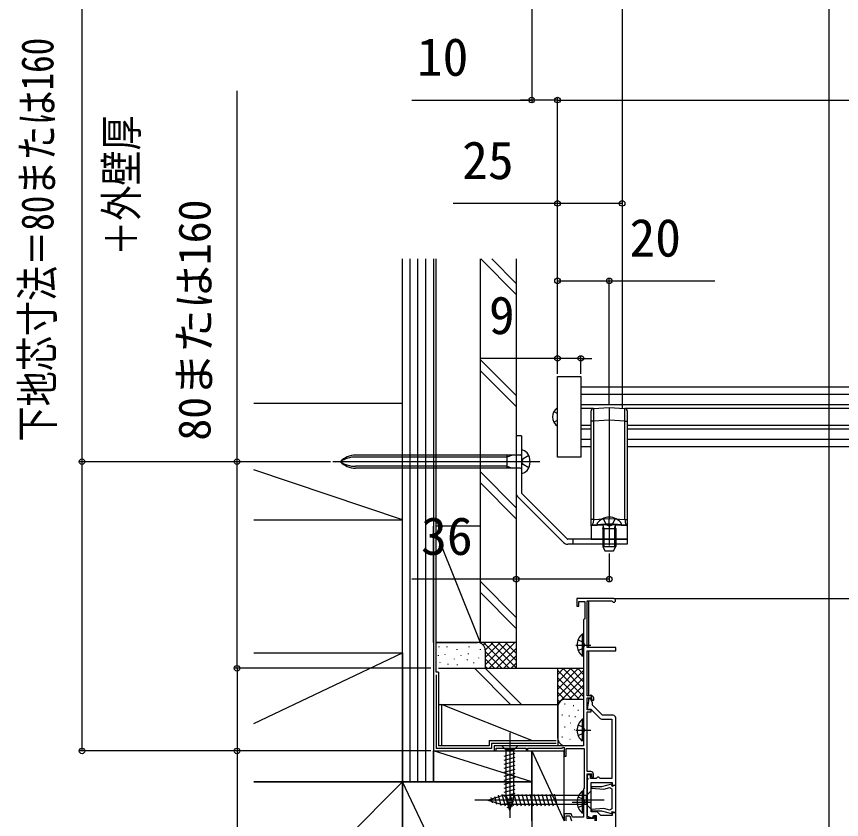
# Model space of a CAD drawing. Units: millimetres, scale not verified. Extents: x -875 to 875, y -1318 to 1308.
# Drawn here: x 27.2 to 346.4, y -1086 to -775.1 of the extents above; entities that cross this region are included whole.
import ezdxf
from ezdxf.enums import TextEntityAlignment as Align

# ---------------------------------------------------------------- set-up
doc = ezdxf.new("R2010")
doc.units = ezdxf.units.MM
doc.header["$LTSCALE"] = 8
for name, color, linetype in [('0-4_YKK_11E', 7, 'Continuous'), ('0-5_YKK_12', 2, 'Continuous'), ('0-6_YKK_13', 4, 'Continuous'), ('0-8_YKK_D', 6, 'Continuous'), ('0-A_YSS_K', 3, 'Continuous')]:
    doc.layers.add(name, color=color, linetype=linetype)
doc.styles.add('ＭＳ ゴシック', font='')
doc.styles.get('ＭＳ ゴシック').set_extended_font_data('MS Gothic')

msp = doc.modelspace()

# ---------------------------------------------------------------- linework, layer by layer
at = {"layer": '0-4_YKK_11E'}
msp.add_line((259.001, -1072.702), (259.001, -1046.702), dxfattribs=at)
for points in [[(258.3, -1000.499), (244, -1000.499), (244, -1003.499), (244.8, -1003.499), (244.8, -1001.599), (247, -1001.599), (247, -1008.299), (246.8, -1008.499), (246.6, -1008.699)], [(249.5, -1038.099), (248, -1038.099), (248, -1020.799), (259, -1020.799), (259, -1019.499), (248, -1019.499), (248, -1001.399), (257.434, -1001.399), (257.694, -1001.549)], [(246.6, -1008.699), (246.6, -1057.499), (212, -1057.499), (212, -1059.499), (212.7, -1059.499), (212.7, -1058.399), (224.3, -1058.399), (224.3, -1059.499), (225, -1059.499), (225, -1058.399), (238.1, -1058.399), (238.7, -1058.052), (239, -1058.226), (239, -1061.499), (239.8, -1061.499), (239.8, -1058.599), (246.8, -1058.599), (246.8, -1073.999), (246.6, -1074.199), (246.6, -1085.099), (242.242, -1085.099), (241.769, -1083.799), (239, -1083.799), (239, -1086.499)], [(258.001, -1045.702), (253.901, -1045.702), (250.001, -1041.802), (250.001, -1040.688), (249.201, -1039.302), (248.501, -1039.302), (248.501, -1040.14), (247.944, -1043.302), (249.38, -1043.302), (252.987, -1046.909)], [(249.4, -1067.499), (248, -1067.499), (248, -1044.399), (249.5, -1044.399), (249.5, -1043.599), (248, -1043.599), (248, -1038.899), (249.7, -1038.899), (249.7, -1039.499), (250.2, -1039.999), (250.5, -1039.699), (250.5, -1039.099)], [(253.694, -1047.202), (257.501, -1047.202), (257.501, -1070.202), (253.001, -1070.202), (252.501, -1069.702), (252.001, -1069.702), (251.501, -1070.202), (249.201, -1070.202), (249.201, -1068.702), (248.001, -1068.702), (248.001, -1069.902), (248.331, -1070.232), (248.001, -1070.702), (248.001, -1084.761), (250.037, -1085.502), (250.401, -1084.502), (251.401, -1084.502), (251.401, -1086.502)], [(251.1, -1086.499), (251.1, -1084.699), (250.4, -1084.699), (250.4, -1085.599), (248, -1085.599), (248, -1068.299), (249.6, -1068.299), (249.6, -1069.699)], [(249.6, -1069.699), (250.4, -1069.699), (250.4, -1068.499)], [(259.001, -1101.502), (259.001, -1083.402), (257.601, -1083.402), (257.601, -1084.502), (253.201, -1084.502), (251.801, -1083.102), (249.501, -1083.102), (249.501, -1071.702), (257.601, -1071.702), (257.601, -1072.702), (259.001, -1072.702)], [(239.8, -1086.499), (239.8, -1084.599), (241.208, -1084.599), (241.9, -1086.499)]]:
    msp.add_lwpolyline(points, dxfattribs=at)
msp.add_lwpolyline([(259, -1083.198), (259, -1072.898), (258.3, -1072.898), (257.765, -1073.207), (257.516, -1073.017), (257.622, -1072.598), (257.346, -1072.325), (253.529, -1073.348), (249.712, -1073.348), (249.687, -1073.922), (254.464, -1074.34), (256.782, -1073.718), (257.5, -1074.133), (257.5, -1081.963), (256.782, -1082.377), (254.464, -1081.756), (249.687, -1082.174), (249.712, -1082.748), (253.529, -1082.748), (257.346, -1083.771), (257.622, -1083.497), (257.516, -1083.078), (257.765, -1082.889), (258.3, -1083.198)], close=True, dxfattribs=at)
for centre, radius, start, end in [((258.3, -1001.199), 0.7, 210, 89.99999), ((249.5, -1039.099), 1, 0.00001, 89.99999), ((253.694, -1046.202), 1, 225.00003, 270.00002), ((258.001, -1046.702), 1, 0.00001, 89.99999), ((249.4, -1068.499), 1, 0.00001, 89.99999)]:
    msp.add_arc(centre, radius, start, end, dxfattribs=at)
at = {"layer": '0-5_YKK_12'}
for p, q in [((341.5, -402.1), (341.5, -1143)), ((727.5, -918.643), (245.5, -918.643)), ((727.5, -921.543), (245.5, -921.543)), ((727.5, -925.474), (245.5, -925.474)), ((250.122, -926.943), (245.5, -926.943)), ((657.622, -926.943), (262.878, -926.943)), ((245.5, -933.343), (249.5, -933.343)), ((245.5, -934.812), (249.5, -934.812)), ((263.5, -933.343), (656.999, -933.343)), ((263.5, -934.812), (656.999, -934.812)), ((245.5, -938.743), (249.5, -938.743)), ((245.5, -941.643), (249.5, -941.643)), ((263.5, -938.743), (656.999, -938.743)), ((263.5, -941.643), (656.999, -941.643)), ((229.623, -947.5), (149.591, -947.5)), ((248.499, -1001.398), (248.499, -1019.498)), ((258.299, -1000.498), (609.699, -1000.499)), ((248.499, -1020.798), (248.499, -1038.099)), ((248.499, -1084.938), (248.499, -1085.599))]:
    msp.add_line(p, q, dxfattribs=at)
at = {"layer": '0-6_YKK_13'}
for p, q in [((261.5, -456.8), (261.5, -926.805)), ((235.034, -928.093), (236.5, -928.824)), ((249.5, -931.861), (249.5, -927.869)), ((250.439, -926.871), (256.5, -926.5)), ((256.5, -926.5), (256.5, -931.491)), ((256.5, -926.5), (262.561, -926.871)), ((263.5, -927.869), (263.5, -931.861)), ((235.034, -932.193), (236.5, -931.462)), ((250.439, -931.861), (249.5, -931.861)), ((249.5, -969.874), (249.5, -931.861)), ((256.5, -931.491), (250.439, -931.861)), ((250.439, -931.861), (250.439, -969.874)), ((256.5, -931.491), (256.5, -969.504)), ((262.561, -931.861), (256.5, -931.491)), ((262.561, -969.874), (262.561, -931.861)), ((220.5, -937.5), (220.5, -959.547)), ((222.5, -937.5), (220.5, -937.5)), ((222.5, -937.5), (222.5, -959.464)), ((222.5, -943), (222.5, -952)), ((222.2, -944.95), (158.356, -944.95)), ((216.9, -945.7), (158.356, -945.7)), ((216.9, -944.95), (216.9, -950.05)), ((219.1, -944.95), (216.9, -945.7)), ((225, -947.5), (218, -947.5)), ((216.9, -949.3), (158.356, -949.3)), ((222.2, -950.05), (158.356, -950.05)), ((216.9, -949.3), (219.1, -950.05)), ((222.646, -959.818), (240.182, -977.354)), ((221.174, -961.174), (238.826, -978.826)), ((250.439, -969.874), (256.5, -969.504)), ((254.15, -969.49), (255.355, -971.907)), ((256.5, -969.504), (262.561, -969.874)), ((256.5, -971.5), (256.5, -969.504)), ((258.85, -969.49), (257.645, -971.907)), ((256.5, -972.001), (249.5, -972.398)), ((249.5, -972.398), (249.5, -977.5)), ((249.969, -971.899), (256.5, -971.5)), ((251.75, -971.402), (251.75, -971.502)), ((260.75, -972.002), (252.25, -972.002)), ((254, -973.402), (254.216, -972.807)), ((254, -973.402), (254, -979.5)), ((254, -973.402), (259, -973.402)), ((254.433, -973.402), (254.24, -972.479)), ((254.433, -973.402), (254.433, -979.5)), ((256.5, -972.516), (255.355, -971.907)), ((256.5, -971.5), (263.031, -971.899)), ((256.5, -972.516), (257.645, -971.907)), ((263.5, -972.398), (256.5, -972.001)), ((256.5, -972.001), (256.5, -977.5)), ((258.567, -973.402), (258.76, -972.479)), ((258.567, -973.402), (258.567, -979.5)), ((259, -973.402), (258.784, -972.807)), ((259, -973.402), (259, -979.5)), ((261.25, -971.402), (261.25, -971.502)), ((263.5, -972.398), (263.5, -977.5)), ((256.5, -975), (256.5, -980)), ((263.5, -977.5), (240.536, -977.5)), ((242.5, -979.5), (242.5, -977.5)), ((249.5, -977.5), (256.5, -977.5)), ((254, -979.5), (254, -980.302)), ((254.433, -979.5), (254.433, -980.302)), ((256.5, -977.5), (263.5, -977.5)), ((258.567, -979.5), (258.567, -980.302)), ((259, -979.5), (259, -980.302)), ((254, -980.302), (254.8, -982.002)), ((254, -980.302), (259, -980.302)), ((254.8, -982.002), (258.2, -982.002)), ((258.2, -982.002), (259, -980.302)), ((246.09, -1014.248), (246.09, -1022.748)), ((246.599, -1014.248), (246.09, -1014.248)), ((246.599, -1014.248), (246.599, -1022.748)), ((189.5, -1017.5), (205.5, -1017.5)), ((206.5, -1017.5), (206.5, -1017.672)), ((208.701, -1017.5), (207.719, -1018.482)), ((217.814, -1027.5), (207.814, -1017.5)), ((211.529, -1017.5), (208.5, -1020.529)), ((217.186, -1017.5), (208.5, -1026.186)), ((214.358, -1017.5), (208.5, -1023.358)), ((220.015, -1017.5), (210.015, -1027.5)), ((220.5, -1027.358), (210.642, -1017.5)), ((220.5, -1024.529), (213.471, -1017.5)), ((220.5, -1021.701), (216.299, -1017.5)), ((220.5, -1017.5), (220.5, -1027.5)), ((246.599, -1016.498), (246.599, -1020.498)), ((188.5, -1020.5), (188.5, -1027.7)), ((190.649, -1019.304), (190.649, -1019.104)), ((193.818, -1019.304), (193.818, -1019.104)), ((197.659, -1020.305), (197.659, -1020.105)), ((202.333, -1019.304), (202.333, -1019.104)), ((206.672, -1020.305), (206.672, -1020.105)), ((208.5, -1020.5), (208.5, -1027.5)), ((214.985, -1027.5), (208.5, -1021.015)), ((220.5, -1019.843), (212.843, -1027.5)), ((243.641, -1018.498), (249.319, -1018.498)), ((190.479, -1022.642), (190.479, -1022.442)), ((192.986, -1022.308), (192.986, -1022.108)), ((196.658, -1023.977), (196.658, -1023.777)), ((199.206, -1022.577), (199.206, -1022.377)), ((201.665, -1024.311), (201.665, -1024.111)), ((201.999, -1021.974), (201.999, -1021.774)), ((206.005, -1023.643), (206.005, -1023.443)), ((212.157, -1027.5), (208.5, -1023.843)), ((220.5, -1022.672), (215.672, -1027.5)), ((246.599, -1022.748), (246.09, -1022.748)), ((191.147, -1025.312), (191.147, -1025.112)), ((194.151, -1025.98), (194.151, -1025.78)), ((197.745, -1026.284), (197.745, -1026.084)), ((204.174, -1025.499), (204.174, -1025.299)), ((209.328, -1027.5), (208.5, -1026.672)), ((220.5, -1025.5), (218.5, -1027.5)), ((244.629, -1027.5), (236.6, -1035.529)), ((236.6, -1027.5), (246.6, -1027.5)), ((241.801, -1027.5), (236.6, -1032.701)), ((238.973, -1027.5), (236.6, -1029.873)), ((246.6, -1035.529), (238.571, -1027.5)), ((246.6, -1032.701), (241.399, -1027.5)), ((246.6, -1029.873), (244.227, -1027.5)), ((246.6, -1028.358), (236.6, -1038.358)), ((246.6, -1038.358), (236.6, -1028.358)), ((236.6, -1042.5), (236.6, -1029.5)), ((244.914, -1039.5), (236.6, -1031.186)), ((246.6, -1031.186), (236.6, -1041.186)), ((242.085, -1039.5), (236.6, -1034.015)), ((246.6, -1034.015), (241.115, -1039.5)), ((239.275, -1039.518), (236.6, -1036.843)), ((246.6, -1036.843), (243.925, -1039.518)), ((237.395, -1040.466), (236.6, -1039.672)), ((239.6, -1039.5), (246.6, -1039.5)), ((249.499, -1038.099), (249.499, -1037.599)), ((249.499, -1038.099), (249.499, -1039.815)), ((236.6, -1054.5), (236.6, -1042.5)), ((239.405, -1041.328), (239.205, -1041.328)), ((242.743, -1041.995), (242.543, -1041.995)), ((244.599, -1043.826), (244.399, -1043.826)), ((238.404, -1045.667), (238.204, -1045.667)), ((241.074, -1046.001), (240.874, -1046.001)), ((243.411, -1046.335), (243.211, -1046.335)), ((241.677, -1048.794), (241.477, -1048.794)), ((246.09, -1047.248), (246.09, -1055.748)), ((246.599, -1047.248), (246.09, -1047.248)), ((246.599, -1047.248), (246.599, -1055.748)), ((246.599, -1049.498), (246.599, -1053.498)), ((217.998, -1052.497), (217.998, -1085.41)), ((239.405, -1050.341), (239.205, -1050.341)), ((243.077, -1051.342), (242.877, -1051.342)), ((243.641, -1051.498), (249.319, -1051.498)), ((238.404, -1054.182), (238.204, -1054.182)), ((241.408, -1055.014), (241.208, -1055.014)), ((221.098, -1057.497), (214.898, -1057.497)), ((214.898, -1057.497), (216.448, -1059.047)), ((216.448, -1059.047), (216.448, -1077.581)), ((219.548, -1059.047), (216.448, -1059.047)), ((221.098, -1057.497), (219.548, -1059.047)), ((219.548, -1077.581), (219.548, -1059.047)), ((246.3, -1057.5), (239.6, -1057.5)), ((215.898, -1061.473), (220.098, -1060.348)), ((215.898, -1063.026), (220.098, -1061.901)), ((215.898, -1064.579), (220.098, -1063.454)), ((215.898, -1066.132), (220.098, -1065.007)), ((215.898, -1067.685), (220.098, -1066.559)), ((215.898, -1069.238), (220.098, -1068.112)), ((215.898, -1070.791), (220.098, -1069.665)), ((215.898, -1072.344), (220.098, -1071.218)), ((215.898, -1073.897), (220.098, -1072.771)), ((215.898, -1075.449), (220.098, -1074.324)), ((246.088, -1075.048), (246.088, -1083.548)), ((246.597, -1075.048), (246.088, -1075.048)), ((246.597, -1075.048), (246.597, -1083.548)), ((249.504, -1074.998), (247.754, -1076.748)), ((249.504, -1081.998), (249.504, -1074.998)), ((254.504, -1078.498), (204.504, -1078.498)), ((209.504, -1078.498), (215.054, -1076.748)), ((209.504, -1078.498), (215.054, -1080.248)), ((210.65, -1077.56), (211.199, -1079.609)), ((212.082, -1077.108), (212.895, -1080.144)), ((213.514, -1076.657), (214.592, -1080.679)), ((214.946, -1076.205), (216.177, -1080.798)), ((247.754, -1076.748), (215.054, -1076.748)), ((215.898, -1077.002), (220.098, -1075.877)), ((216.157, -1078.486), (220.098, -1077.43)), ((217.998, -1082.497), (216.448, -1077.581)), ((216.497, -1076.198), (217.729, -1080.798)), ((217.998, -1082.497), (219.548, -1077.581)), ((218.05, -1076.198), (219.282, -1080.798)), ((219.603, -1076.198), (220.835, -1080.798)), ((221.156, -1076.198), (222.388, -1080.798)), ((222.709, -1076.198), (223.941, -1080.798)), ((224.261, -1076.198), (225.494, -1080.798)), ((225.814, -1076.198), (227.047, -1080.798)), ((227.367, -1076.198), (228.6, -1080.798)), ((228.92, -1076.198), (230.153, -1080.798)), ((230.473, -1076.198), (231.706, -1080.798)), ((232.026, -1076.198), (233.259, -1080.798)), ((233.579, -1076.198), (234.811, -1080.798)), ((235.132, -1076.198), (236.364, -1080.798)), ((246.597, -1077.298), (246.597, -1081.298)), ((247.754, -1080.248), (247.754, -1076.748)), ((247.754, -1080.248), (215.054, -1080.248)), ((216.609, -1079.918), (219.645, -1079.104)), ((217.06, -1081.35), (219.11, -1080.801)), ((242.185, -1079.298), (249.317, -1079.298)), ((249.504, -1081.998), (247.754, -1080.248)), ((246.597, -1083.548), (246.088, -1083.548)), ((256.376, -1083.499), (256.297, -1083.499)), ((257.676, -1083.499), (257.596, -1083.499))]:
    msp.add_line(p, q, dxfattribs=at)
msp.add_lwpolyline([(236.5, -914.543), (245.5, -914.543), (245.5, -945.743), (236.5, -945.743)], close=True, dxfattribs=at)
for points in [[(262.561, -931.861), (263.5, -931.861), (263.5, -969.874)], [(225.362, -945.15), (223.143, -946.355), (222.534, -947.5)], [(225.362, -949.85), (223.143, -948.645), (222.534, -947.5)], [(250.439, -969.874), (250.239, -969.874), (250.039, -969.874), (249.854, -969.874), (249.699, -969.874), (249.586, -969.874), (249.521, -969.874), (249.5, -969.874)], [(249.5, -972.398), (249.5, -972.39), (249.5, -972.365), (249.5, -972.321), (249.5, -972.258), (249.5, -972.175), (249.5, -972.073), (249.5, -971.952), (249.5, -971.813), (249.5, -971.658), (249.5, -971.484), (249.5, -971.293), (249.5, -971.084), (249.5, -970.861), (249.5, -970.626), (249.5, -970.38), (249.5, -970.129), (249.5, -969.874)], [(250.439, -969.874), (250.405, -970.325), (250.329, -970.75), (250.223, -971.131), (250.112, -971.45), (250.028, -971.696), (249.982, -971.846)], [(262.561, -969.874), (263.035, -969.874), (263.375, -969.874), (263.5, -969.874), (263.5, -970.145), (263.5, -970.411), (263.5, -970.67), (263.5, -970.918), (263.5, -971.15), (263.5, -971.366), (263.5, -971.562), (263.5, -971.737), (263.5, -971.893), (263.5, -972.029), (263.5, -972.145), (263.5, -972.239), (263.5, -972.31), (263.5, -972.361), (263.5, -972.388), (263.5, -972.398)], [(262.561, -969.874), (262.604, -970.408), (262.71, -970.899), (262.841, -971.321), (262.954, -971.647), (263.018, -971.843)], [(256.5, -971.5), (256.5, -971.568), (256.5, -971.751), (256.5, -972.001)], [(263.5, -977.5), (263.5, -979.5), (240.453, -979.5)], [(244.502, -1016.423), (246.409, -1017.353), (247.018, -1018.498)], [(244.502, -1020.573), (246.409, -1019.643), (247.018, -1018.498)], [(244.502, -1049.423), (246.409, -1050.353), (247.018, -1051.498)], [(244.502, -1053.573), (246.409, -1052.643), (247.018, -1051.498)], [(244.501, -1077.223), (246.408, -1078.153), (247.017, -1079.298)], [(244.501, -1081.373), (246.408, -1080.443), (247.017, -1079.298)]]:
    msp.add_lwpolyline(points, dxfattribs=at)
for centre, radius, start, end in [((238.7, -930.143), 4.2, 121.58814, 238.41186), ((250.5, -927.869), 1, 93.5, 180), ((262.5, -927.869), 1, 0, 86.5), ((222.2, -944.65), 0.3, 270, 0), ((222.371, -945.997), 3, 38.76672, 87.54096), ((220.5, -947.5), 5.4, 321.23328, 38.76672), ((158.356, -952.95), 8, 90, 137.0586), ((158.356, -956.127), 10.427, 90, 124.17022), ((158.356, -942.05), 8, 222.9414, 270), ((158.356, -938.873), 10.427, 235.82978, 270), ((222.2, -950.35), 0.3, 0, 90), ((222.371, -949.003), 3, 272.45904, 321.23328), ((222.8, -959.547), 2.3, 180, 225), ((223, -959.464), 0.5, 180, 225), ((256.5, -974.902), 5.9, 36.38156, 143.61844), ((250, -972.398), 0.5, 93.5, 180), ((252.25, -971.502), 0.5, 180, 270), ((253.652, -972.602), 0.6, 340.03043, 90), ((259.348, -972.602), 0.6, 90, 199.96957), ((260.75, -971.502), 0.5, 270, 0), ((263, -972.398), 0.5, 0, 86.5), ((240.453, -977.2), 2.3, 225, 270), ((240.536, -977), 0.5, 225, 270), ((249.63, -1018.498), 5.531, 129.79413, 230.20587), ((205.5, -1020.5), 3, 0, 90), ((239.6, -1042.5), 3, 90, 180), ((249.63, -1051.498), 5.531, 129.79413, 230.20587), ((239.6, -1054.5), 3, 180, 270), ((249.628, -1079.298), 5.531, 129.79413, 230.20587)]:
    msp.add_arc(centre, radius, start, end, dxfattribs=at)
for centre, major_axis, start_param, end_param in [((250.5, -931.876), (0.061, -5.006), 3.1421876, 4.709257), ((262.5, -931.876), (-0.061, -5.006), 1.5739283, 3.1409977)]:
    msp.add_ellipse(centre, major_axis=major_axis, ratio=0.012158, start_param=start_param, end_param=end_param, dxfattribs=at)
at = {"layer": '0-8_YKK_D'}
for p, q in [((226.5, -728.5), (226.5, -808.5)), ((180.121, -807.5), (226.5, -807.5)), ((226.5, -807.5), (222.2, -807.5)), ((236.5, -807.5), (226.5, -807.5)), ((236.5, -807.5), (226.5, -807.5)), ((236.5, -908.543), (236.5, -806.5)), ((236.5, -908.543), (236.5, -806.5)), ((236.5, -807.5), (736.5, -807.5)), ((236.5, -807.5), (240.8, -807.5)), ((236.5, -908.543), (236.5, -846.5)), ((236.5, -913.543), (236.5, -876.5)), ((256.5, -925.5), (256.5, -876.5)), ((236.5, -913.543), (236.5, -906.5)), ((245.5, -913.543), (245.5, -906.5)), ((236.5, -907.5), (206.536, -907.5)), ((245.5, -907.5), (236.5, -907.5)), ((245.5, -907.5), (249.8, -907.5)), ((148.591, -947.5), (51.5, -947.5)), ((113, -947.5), (111.5, -947.5)), ((256.5, -983.002), (256.5, -994.005)), ((187.5, -1027.5), (111.5, -1027.5)), ((113, -1027.5), (111.5, -1027.5)), ((187.5, -1059.499), (51.5, -1059.499)), ((187.5, -1059.499), (111.5, -1059.499))]:
    msp.add_line(p, q, dxfattribs=at)
for points in [[(52.5, -1059.499), (52.5, -947.5), (52.5, -711.582)], [(112.5, -1027.5), (112.5, -947.5), (112.5, -803.865)], [(261.5, -847.5), (236.5, -847.5), (196.064, -847.5)], [(236.5, -877.5), (256.5, -877.5), (297.391, -877.5)], [(256.5, -993.005), (220.5, -993.005), (180.177, -993.005)], [(112.5, -1027.5), (112.5, -1059.499), (112.5, -1145.373)]]:
    msp.add_lwpolyline(points, dxfattribs=at)
for centre in [(226.5, -807.5), (236.5, -807.5), (236.5, -807.5), (236.5, -847.5), (261.5, -847.5), (236.5, -877.5), (256.5, -877.5), (236.5, -907.5), (245.5, -907.5), (52.5, -947.5), (112.5, -947.5), (220.5, -993.005), (256.5, -993.005), (112.5, -1027.5), (112.5, -1027.5), (52.5, -1059.499), (112.5, -1059.499)]:
    msp.add_circle(centre, 1.075, dxfattribs=at)
at = {"layer": '0-A_YSS_K'}
for p, q in [((176.5, -1071.5), (176.5, -868.986)), ((176.5, -1071.5), (176.5, -868.994)), ((179.5, -1071.5), (179.5, -869.014)), ((182.5, -1071.499), (182.5, -869.014)), ((185.5, -1071.499), (185.5, -869.014)), ((188.5, -869.014), (188.5, -1071.499)), ((189.5, -1029), (189.5, -869.014)), ((206.5, -869.014), (206.5, -1017.5)), ((220.5, -882.737), (206.777, -869.014)), ((220.5, -878.494), (211.02, -869.014)), ((220.5, -869.014), (220.5, -1017.5)), ((220.5, -921.928), (206.5, -907.928)), ((220.5, -926.171), (206.5, -912.171)), ((176.5, -970), (119, -950.69)), ((220.5, -965.362), (206.5, -951.362)), ((220.5, -969.605), (206.5, -955.605)), ((188.5, -1017.5), (188.5, -972.5)), ((206.5, -972.5), (189.5, -972.5)), ((206.5, -972.5), (206.5, -1017.5)), ((189.5, -975), (206.5, -1017.5)), ((220.5, -1007.789), (206.5, -993.789)), ((220.5, -1012.031), (206.5, -998.031)), ((206.5, -1017.5), (189.5, -1017.5)), ((220.5, -1017.5), (206.5, -1017.5)), ((119, -1048.881), (176.5, -1021.5)), ((119, -1021.5), (176.5, -1021.5)), ((176.5, -1021.5), (176.5, -1071.5)), ((190.5, -1027.5), (236.6, -1027.5)), ((204.315, -1027.5), (218.315, -1041.5)), ((222.558, -1041.5), (208.558, -1027.5)), ((236.6, -1041.5), (236.6, -1027.5)), ((190.5, -1029), (189.5, -1029)), ((189.5, -1030), (189.5, -1058.5)), ((190.5, -1029), (190.5, -1057.5)), ((190.5, -1041.5), (236.6, -1041.5)), ((191.6, -1041.5), (191.6, -1057.5)), ((236.6, -1042.5), (236.6, -1057.5)), ((210, -1055.5), (236, -1055.5)), ((210, -1055.5), (210, -1057.5)), ((211, -1056.5), (236, -1056.5)), ((211, -1056.5), (211, -1058.5)), ((188.5, -1059.499), (226.5, -1059.499)), ((226.5, -1071.499), (188.5, -1059.499)), ((188.5, -1071.499), (188.5, -1059.499)), ((211, -1058.5), (189.5, -1058.5)), ((210, -1057.5), (190.5, -1057.5)), ((226.5, -1059.499), (226.5, -1071.499)), ((226.5, -1059.499), (239, -1059.499)), ((226.5, -1086.499), (226.5, -1059.499)), ((119, -1071.5), (176.499, -1071.5)), ((176.5, -1071.5), (119, -1129)), ((176.5, -1071.5), (119, -1071.5)), ((176.499, -1176.5), (176.5, -1071.5)), ((188.5, -1071.499), (176.5, -1071.5)), ((226.5, -1176.5), (176.5, -1071.5)), ((176.5, -1071.5), (226.5, -1071.5)), ((226.5, -1071.499), (188.5, -1071.499)), ((226.5, -1071.5), (226.5, -1176.5))]:
    msp.add_line(p, q, dxfattribs=at)
for points in [[(119, -970), (176.5, -970), (176.5, -925), (119, -925)], [(226.6, -1055.5), (191.6, -1041.5), (236.6, -1041.5)], [(226.5, -1059.499), (239, -1086.499), (239, -1059.499)], [(119, -1071.5), (176.5, -1071.5), (176.5, -1176.5), (119, -1176.5)]]:
    msp.add_lwpolyline(points, dxfattribs=at)
msp.add_arc((169, -974), 7.5, 359.8952, 0.1048, dxfattribs=at)

# ---------------------------------------------------------------- texts
at = {"layer": '0-8_YKK_D', "style": 'ＭＳ ゴシック', "width": 0.8}
for s, p in [('下地芯寸法＝80または160', (45.182, -939.668)), ('＋外壁厚', (77.688, -867.805))]:
    msp.add_text(s, height=12.46, rotation=90, dxfattribs=at).set_placement(p, align=Align.BOTTOM_LEFT)
at = {"layer": '0-8_YKK_D', "style": 'ＭＳ ゴシック'}
for s, p in [('10', (182.053, -802.5)), ('25', (199.586, -842.5)), ('20', (264.323, -872.5)), ('9', (209.945, -902.5)), ('36', (183.7, -988.005))]:
    msp.add_text(s, height=14.66, dxfattribs=at).set_placement(p, align=Align.BOTTOM_LEFT)
msp.add_text('80または160', height=12.46, rotation=90, dxfattribs=at).set_placement((105.955, -939.359), align=Align.BOTTOM_LEFT)

doc.saveas('drawing.dxf')
